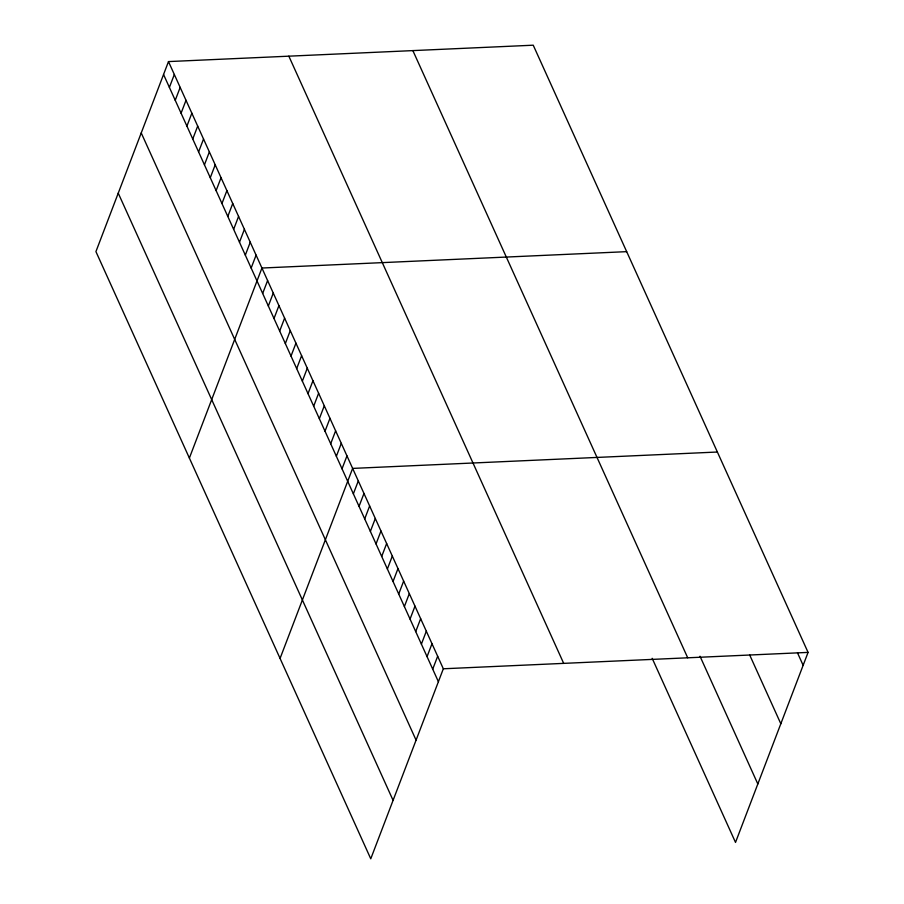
<?xml version="1.0" encoding="UTF-8"?>
<svg xmlns="http://www.w3.org/2000/svg" width="904" height="904" viewBox="0 0 904 904"><rect width="100%" height="100%" fill="white"/><g stroke="black" fill="none" stroke-linecap="round" stroke-linejoin="round"><path stroke-width="1.36" d="M168.483 61.585L95.926 251.606L370.764 858.8L443.333 668.779L168.483 61.585L533.236 45.2L808.074 652.394L735.517 842.415L652.179 658.315M169.398 87.405L174.325 74.49M175.24 100.31L180.167 87.394M181.071 113.215L186.009 100.299M186.913 126.119L191.851 113.192M192.755 139.024L197.693 126.097M198.597 151.928L203.536 139.001M204.44 164.822L209.366 151.906M210.282 177.726L215.208 164.81M216.112 190.631L221.051 177.715M221.955 203.536L226.893 190.62M227.797 216.44L232.735 203.513M233.639 229.345L238.577 216.418M239.481 242.238L244.408 229.322M245.323 255.143L250.25 242.227M251.165 268.047L256.092 255.131M189.377 458.057L261.934 268.036L626.675 251.651M262.668 293.472L267.607 280.556M268.341 305.993L273.268 293.077M274.002 318.524L278.94 305.597M279.675 331.045L284.613 318.129M285.348 343.565L290.274 330.649M291.009 356.097L295.947 343.17M296.681 368.617L301.608 355.69M302.354 381.138L307.281 368.222M308.015 393.658L312.953 380.742M313.688 406.19L318.615 393.263M319.349 418.71L324.287 405.794M325.022 431.231L329.96 418.315M330.694 443.751L335.621 430.835M336.356 456.283L341.294 443.356M342.028 468.803L346.966 455.887M280.07 658.428L352.628 468.408L717.38 452.023M353.362 493.844L358.3 480.928M359.035 506.376L363.973 493.448M364.707 518.896L369.634 505.98M370.369 531.416L375.307 518.5M376.041 543.937L380.968 531.021M381.703 556.468L386.641 543.541M387.375 568.989L392.313 556.073M393.048 581.509L397.975 568.593M398.709 594.041L403.647 581.114M404.382 606.561L409.32 593.634M410.054 619.082L414.981 606.166M415.716 631.602L420.654 618.686M421.388 644.134L426.326 631.207M427.061 656.654L431.988 643.738M432.722 669.175L437.66 656.259M443.333 668.779L808.074 652.394M797.475 652.79L803.136 665.31M749.642 654.88L780.819 723.754M700.012 656.236L757.823 783.971M412.868 50.613L687.707 657.796M288.851 56.184L563.689 663.378M163.556 74.501L438.395 681.695M141.239 132.945L416.077 740.139M118.243 193.162L393.082 800.356"/></g></svg>
